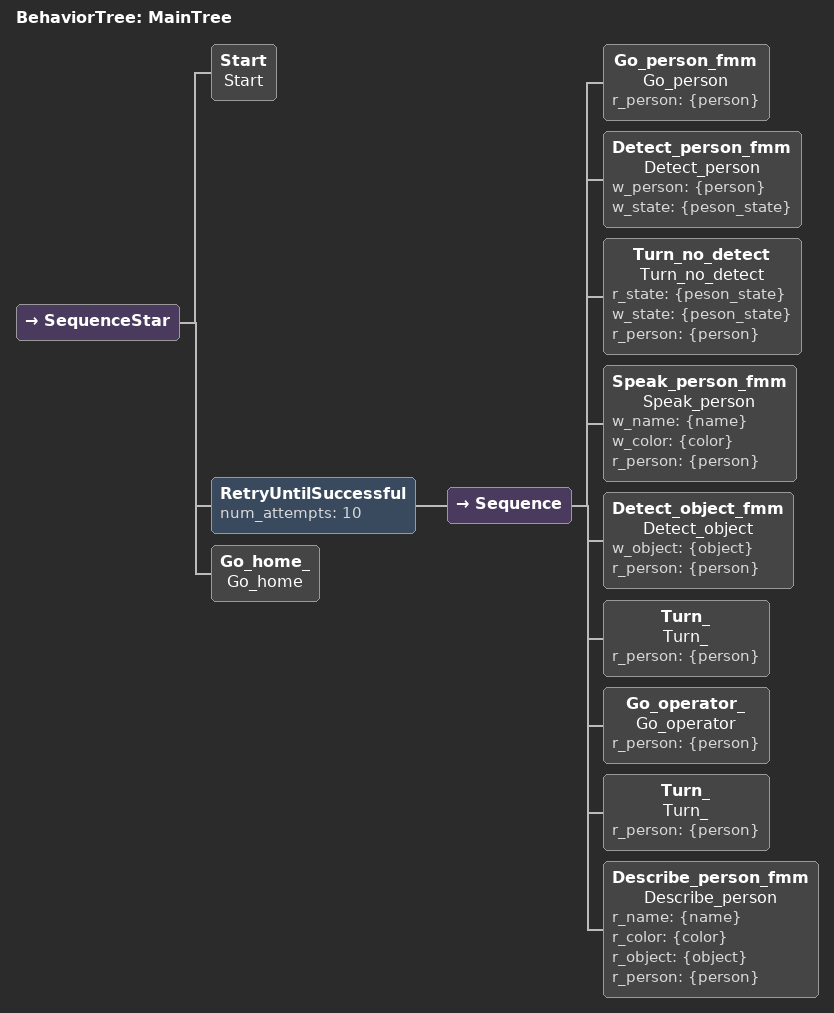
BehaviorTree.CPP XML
<root main_tree_to_execute = "MainTree" >
    <BehaviorTree ID="MainTree">
        <SequenceStar>
            <Start name="Start"/>
            <RetryUntilSuccessful num_attempts="10">
                <Sequence>
                    <Go_person_fmm name="Go_person" r_person="{person}"/>
                    <Detect_person_fmm name="Detect_person" w_person="{person}" w_state="{peson_state}"/>
                    <Turn_no_detect name="Turn_no_detect" r_state="{peson_state}" w_state="{peson_state}" r_person="{person}"/>
                    <Speak_person_fmm name="Speak_person" w_name="{name}" w_color="{color}" r_person="{person}"/>
                    <Detect_object_fmm name="Detect_object" w_object="{object}" r_person="{person}"/>
                    <Turn_ name="Turn_" r_person="{person}"/>
                    <Go_operator_ name="Go_operator" r_person="{person}"/>
                    <Turn_ name="Turn_" r_person="{person}"/>
                    <Describe_person_fmm name="Describe_person" r_name="{name}" r_color="{color}" r_object="{object}" r_person="{person}"/>
                </Sequence>
            </RetryUntilSuccessful>
            <Go_home_ name="Go_home"/>
        </SequenceStar>
    </BehaviorTree>
</root>
